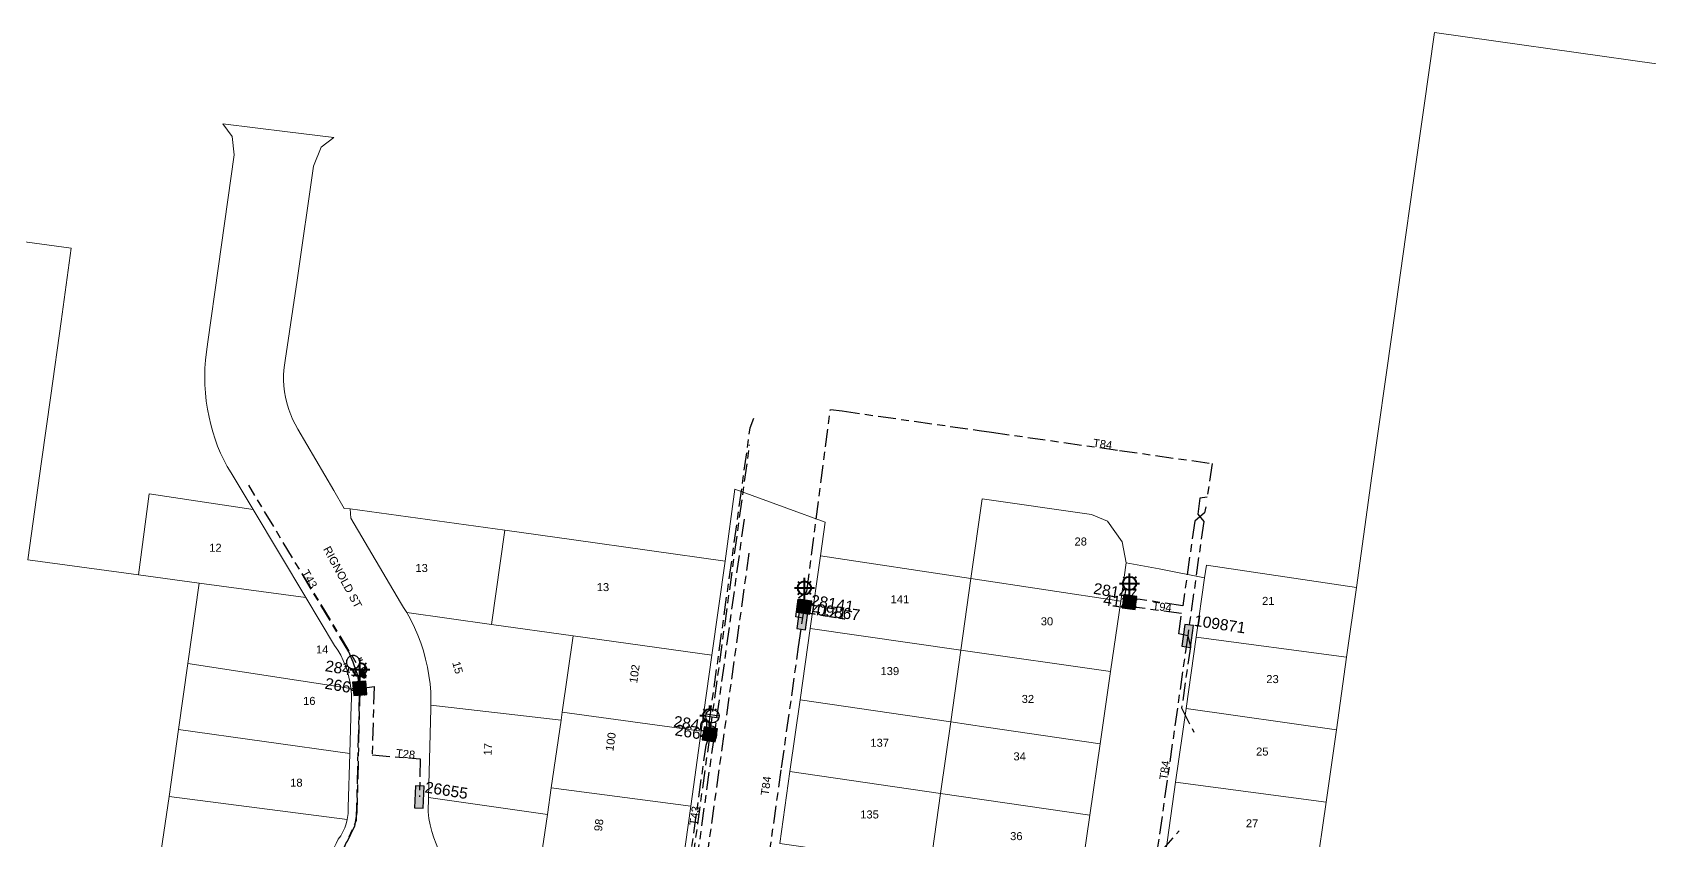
# Model space of a CAD drawing. Header units: metres. Extents: x 302360 to 303385, y 6262522 to 6263141.
# Drawn here: x 302654.9 to 303018.5, y 6262959 to 6263140.7 of the extents above; entities that cross this region are included whole.
import ezdxf
from ezdxf.enums import TextEntityAlignment as Align

# ---------------------------------------------------------------- set-up
doc = ezdxf.new("R2010")
doc.units = ezdxf.units.M
doc.linetypes.add('Cable Exist UG', pattern=[8.2, 4, -1.2, 1.8, -1.2])
doc.layers.get('0').update_dxf_attribs({"color": 6})
doc.layers.add('Cadastre Land Parcels_SP_EXT', color=9, linetype='Continuous', lineweight=5)
doc.layers.add('Cadastre Roads_SP_EXT', color=9, linetype='Continuous', lineweight=5)
for name, color, linetype in [('Equip_LV_EXT', 7, 'Continuous'), ('Equip_SL_EXT', 7, 'Continuous'), ('Equip_SP_SL_EXT', 7, 'Continuous'), ('Mains_HV_EXT', 7, 'Continuous'), ('Mains_LV_EXT', 7, 'Continuous'), ('Mains_LV_SL_EXT', 7, 'Continuous'), ('Mains_SL_EXT', 7, 'Continuous'), ('SupportsUG_SP_LV_EXT', 7, 'Continuous'), ('SupportsUG_SP_LV_SL_EXT', 7, 'Continuous')]:
    doc.layers.add(name, color=color, linetype=linetype)
doc.styles.add('COLUMN_LABEL', font='arial.ttf')
doc.styles.add('iecARIAL', font='arial.ttf', dxfattribs={"height": 2})
doc.styles.add('POLE_LABEL', font='arial.ttf')
doc.styles.get("Standard").update_dxf_attribs({"font": 'arial.ttf'})

# ---------------------------------------------------------------- blocks, each defined once
blk = doc.blocks.new('COLUMN_EXT')
blk.add_hatch(color=256).paths.add_polyline_path([(-1.49, 1.48), (-1.49, -1.49), (1.48, -1.49), (1.48, 1.48)])
blk.add_lwpolyline([(-1.49, -1.49), (1.48, -1.49), (1.48, 1.48), (-1.49, 1.48)], close=True)
for tag, height, style, flags, p in [('STRUCTURE_PLANT_NUMBER', 0.2, 'POLE_LABEL', 9, (1.81, 0.03)), ('ASSET_NUM', 2.5, 'COLUMN_LABEL', 8, (2, 2)), ('STREET_CODE', 0.2, 'COLUMN_LABEL', 9, (1.81, -0.2))]:
    blk.add_attdef(tag, text='', height=height, dxfattribs=dict(style=style, flags=flags)).set_placement(p, align=Align.MIDDLE_LEFT)
at = {"flags": 1}
blk.add_attdef('Z', (1.81, -2.35), '', height=0.2, dxfattribs=at)
at = {"flags": 9}
for tag, p in [('COLUMN_TYPE', (1.81, -0.4)), ('OWNED_BY', (1.81, -0.6)), ('STATE', (1.81, -0.8)), ('USAGE', (1.81, -1)), ('STREETNAME', (1.81, -1.6)), ('SUBURB', (1.81, -1.8)), ('LEGEND', (1.81, -1.2)), ('LOCATION', (1.81, -1.4)), ('NOTES', (1.81, -2))]:
    blk.add_attdef(tag, text='', height=0.2, dxfattribs=at).set_placement(p, align=Align.MIDDLE_LEFT)
blk = doc.blocks.new('PILLAR_EXT')
blk.add_hatch(color=256).paths.add_polyline_path([(-2.475, 0.99), (-2.475, -0.99), (2.475, -0.99), (2.475, 0.99)])
blk.add_lwpolyline([(-2.475, -0.99), (2.475, -0.99), (2.475, 0.99), (-2.475, 0.99)], close=True)
at = {"style": 'iecARIAL', "flags": 8}
blk.add_attdef('ASSET_NUM', (1.5, 3.5), '', height=2.5, dxfattribs=at)
for tag, p, flags in [('OWNED_BY', (0, -0.2), 9), ('STATE', (0, -0.4), 9), ('SUPPORT_TYPE', (0, -0.6), 9), ('STREETNAME', (0, -1.8), 9), ('SUBURB', (0, -2), 1), ('USAGE', (0, -0.8), 9), ('LEGEND', (0, -1), 9), ('LOCATION', (0, -1.2), 9), ('NOTES', (0, -1.4), 9), ('PARENT', (0, -1.6), 9)]:
    blk.add_attdef(tag, p, '', height=0.2, dxfattribs=dict(flags=flags))
blk = doc.blocks.new('SL_LANTERN_EXT')
at = {"lineweight": 40}
for p, q in [((-2.25, 4.22), (2.25, 4.22)), ((-1.46, 5.68), (-1.06, 5.28)), ((0, 1.97), (0, 6.47)), ((1.46, 5.68), (1.06, 5.28)), ((-1.46, 2.76), (-1.06, 3.16)), ((0, 0), (0, 2.72)), ((1.46, 2.76), (1.06, 3.16))]:
    blk.add_line(p, q, dxfattribs=at)
blk.add_circle((0, 4.22), 1.5, dxfattribs=at)
at = {"style": 'iecARIAL', "flags": 8}
blk.add_attdef('ASSET_NUM', (1.5, 1.5), '', height=2.5, dxfattribs=at)
for tag, p, height, flags in [('OPERATING_VOLTAGE', (0.98, -1.65), 0.2, 9), ('ORIENTATION', (0.98, -1.85), 0.2, 9), ('OWNED_BY', (0.98, -2.05), 0.2, 9), ('STATE', (0.98, -2.25), 0.2, 9), ('CONSTRUCTED_VOLTAGE', (0.98, -0.65), 0.2, 9), ('CONTROL_TYPE', (0.98, -0.85), 0.2, 9), ('LANTERN_PURPOSE', (0.98, -1.05), 0.2, 9), ('LANTERN_TYPE', (0.98, -1.25), 0.2, 9), ('NO_PHASES', (0.98, -1.45), 0.2, 9), ('USAGE', (0.98, -2.45), 0.2, 9), ('CEXIST', (0.98, -2.65), 0.2, 9), ('CNEW', (0.98, -2.85), 0.2, 9), ('CNUMBER', (0.98, -3.05), 0.2, 9), ('CREMOVE', (0.98, -3.25), 0.2, 9), ('CREPLACE', (0.98, -3.45), 0.2, 9), ('LKINGHEIGHT', (0.98, -3.65), 0.2, 9), ('LNUMBER', (2.18, -3.25), 2.5, 8), ('LBRACKET', (0.98, -3.85), 0.2, 9), ('LBRACKETVOCAB', (0.98, -4.05), 0.2, 9), ('LCATEGORY', (0.98, -4.25), 0.2, 9), ('LCHARGE1', (0.98, -4.45), 0.2, 9), ('LCHARGE1PERCENT', (0.98, -4.65), 0.2, 9), ('LCHARGE2', (0.98, -4.85), 0.2, 9), ('LCHARGE2PERCENT', (0.98, -5.05), 0.2, 9), ('LCHARGE3', (0.98, -5.25), 0.2, 9), ('LCHARGE3PERCENT', (0.98, -5.45), 0.2, 9), ('LEXIST', (0.98, -5.65), 0.2, 9), ('LLAMP', (0.98, -5.85), 0.2, 9), ('LLAMPVOCAB', (0.98, -6.05), 0.2, 9), ('LMAST', (0.98, -6.25), 0.2, 9), ('LMASTVOCAB', (0.98, -6.45), 0.2, 9), ('LNEW', (0.98, -6.65), 0.2, 9), ('LANTNUMBER', (0.98, -6.85), 0.2, 9), ('LOUTREACH', (0.98, -7.25), 0.2, 9), ('LOUTREACHVOCAB', (0.98, -7.45), 0.2, 9), ('STREETNAME', (0.98, -9.25), 0.2, 9), ('SUBURB', (0.98, -9.45), 0.2, 1), ('LRATECODE', (0.98, -7.65), 0.2, 9), ('LREMOVE', (0.98, -7.85), 0.2, 9), ('LREPLACE', (0.98, -8.05), 0.2, 9), ('LTYPE', (0.98, -8.25), 0.2, 9), ('LTYPEVOCAB', (0.98, -8.45), 0.2, 9), ('LEGEND', (0.98, -8.65), 0.2, 9), ('LOCATION', (0.98, -8.85), 0.2, 9), ('NOTES', (0.98, -9.05), 0.2, 9)]:
    blk.add_attdef(tag, p, '', height=height, dxfattribs=dict(flags=flags))
blk = doc.blocks.new('SL_STJ_EXT')
h = blk.add_hatch(color=256)
edge = h.paths.add_edge_path()
edge.add_ellipse((-0.59, 0.13), major_axis=(0.226, 0.226), ratio=1, start_angle=45, end_angle=135)
edge.add_line((-0.91, 0.13), (-0.91, -0.13))
edge.add_ellipse((-0.59, -0.13), major_axis=(0.226, 0.226), ratio=1, start_angle=135, end_angle=225)
edge.add_line((-0.59, -0.45), (0.59, -0.45))
edge.add_ellipse((0.59, -0.13), major_axis=(-0.226, 0.226), ratio=1, start_angle=135, end_angle=225)
edge.add_line((0.91, -0.13), (0.91, 0.13))
edge.add_ellipse((0.59, 0.13), major_axis=(-0.226, 0.226), ratio=1, start_angle=225, end_angle=315)
edge.add_line((0.59, 0.45), (-0.59, 0.45))
blk.add_lwpolyline([(-0.91, 0.13), (-0.91, -0.13, 0.414214), (-0.59, -0.45), (0.59, -0.45, 0.414214), (0.91, -0.13), (0.91, 0.13, 0.414214), (0.59, 0.45), (-0.59, 0.45, 0.414214)], format="xyb", close=True)
at = {"flags": 1}
blk.add_attdef('Z', (0, 0), '', height=0.2, dxfattribs=at)
at = {"flags": 9}
for tag, p in [('ORIENTATION', (0, 0)), ('USAGE', (0, -0.2)), ('LEGEND', (0, -0.4)), ('NOTES', (0, -0.6))]:
    blk.add_attdef(tag, text='', height=0.2, dxfattribs=at).set_placement(p, align=Align.MIDDLE_LEFT)
blk = doc.blocks.new('LV_UG_LINKS_CLOSED_EXT')
blk.add_wipeout([(-1.06, 1.06), (-1.18, 0.92), (-1.29, 0.76), (-1.37, 0.59), (-1.43, 0.42), (-1.48, 0.23), (-1.49, 0.05), (-1.49, -0.14), (-1.46, -0.33), (-1.41, -0.51), (-1.33, -0.68), (-1.24, -0.84), (-1.12, -0.99), (-0.99, -1.12), (-0.84, -1.24), (-0.68, -1.33), (-0.51, -1.41), (-0.33, -1.46), (-0.14, -1.49), (0.05, -1.49), (0.23, -1.48), (0.42, -1.43), (0.59, -1.37), (0.76, -1.29), (0.92, -1.18), (1.06, -1.06), (1.18, -0.92), (1.29, -0.76), (1.37, -0.59), (1.43, -0.42), (1.48, -0.23), (1.49, -0.05), (1.49, 0.14), (1.46, 0.33), (1.41, 0.51), (1.33, 0.68), (1.24, 0.84), (1.12, 0.99), (0.99, 1.12), (0.84, 1.24), (0.68, 1.33), (0.51, 1.41), (0.33, 1.46), (0.14, 1.49), (-0.05, 1.49), (-0.23, 1.48), (-0.42, 1.43), (-0.59, 1.37), (-0.76, 1.29), (-0.92, 1.18)])
for p, q in [((-0.25, -1.48), (-0.25, 1.48)), ((0.25, -1.48), (0.25, 1.48))]:
    blk.add_line(p, q)
blk.add_circle((0, 0), 1.5)
at = {"flags": 9}
for tag, p in [('ACTUAL_STATUS', (0, 0)), ('CONSTRUCTED_VOLTAGE', (0, -0.2)), ('OPERATING_VOLTAGE', (0, -0.6)), ('ORIENTATION', (0, -0.8)), ('STATE', (0, -1)), ('SWITCH_TYPE', (0, -1.2)), ('NO_PHASES', (0, -0.4)), ('USAGE', (0, -1.4)), ('NOTES', (0, -1.6))]:
    blk.add_attdef(tag, text='', height=0.2, dxfattribs=at).set_placement(p, align=Align.MIDDLE_LEFT)
at = {"flags": 1}
blk.add_attdef('Z', (0, 0), '', height=0.2, dxfattribs=at)
blk = doc.blocks.new('LV_UG_LINKS_OPEN_EXT')
for p, q in [((-0.25, 1.47), (-0.25, 2.22)), ((0.25, 1.47), (0.25, 2.22)), ((-0.25, -1.47), (-0.25, -2.22)), ((0.25, -1.47), (0.25, -2.22))]:
    blk.add_line(p, q)
at = {"flags": 9}
for tag, p in [('ACTUAL_STATUS', (0, 0)), ('CONSTRUCTED_VOLTAGE', (0, -0.2)), ('OPERATING_VOLTAGE', (0, -0.6)), ('ORIENTATION', (0, -0.8)), ('STATE', (0, -1)), ('SWITCH_TYPE', (0, -1.2)), ('NO_PHASES', (0, -0.4)), ('USAGE', (0, -1.4)), ('NOTES', (0, -1.6))]:
    blk.add_attdef(tag, text='', height=0.2, dxfattribs=at).set_placement(p, align=Align.MIDDLE_LEFT)
at = {"flags": 1}
blk.add_attdef('Z', (0, 0), '', height=0.2, dxfattribs=at)
blk.add_wipeout([(-0.25, 1.47), (-0.43, 1.43), (-0.61, 1.36), (-0.77, 1.28), (-0.93, 1.17), (-1.07, 1.05), (-1.19, 0.9), (-1.29, 0.75), (-1.38, 0.58), (-1.44, 0.4), (-1.48, 0.22), (-1.49, 0.03), (-1.49, -0.16), (-1.45, -0.34), (-1.4, -0.52), (-1.32, -0.69), (-1.23, -0.85), (-1.11, -1), (-0.98, -1.13), (-0.83, -1.24), (-0.66, -1.34), (-0.49, -1.41), (-0.31, -1.46), (-0.13, -1.49), (0.06, -1.49), (0.25, -1.47), (0.43, -1.43), (0.61, -1.36), (0.77, -1.28), (0.93, -1.17), (1.07, -1.05), (1.19, -0.9), (1.29, -0.75), (1.38, -0.58), (1.44, -0.4), (1.48, -0.22), (1.49, -0.03), (1.49, 0.16), (1.45, 0.34), (1.4, 0.52), (1.32, 0.69), (1.23, 0.85), (1.11, 1), (0.98, 1.13), (0.83, 1.24), (0.66, 1.34), (0.49, 1.41), (0.31, 1.46), (0.13, 1.49), (-0.06, 1.49)])
blk.add_lwpolyline([(0, -1.49, 1), (0, 1.49, 1)], format="xyb", close=True)

msp = doc.modelspace()

# ---------------------------------------------------------------- linework, layer by layer
at = {"layer": 'Cadastre Land Parcels_SP_EXT', "linetype": 'Continuous'}
for points in [[(303020.07, 6263133.63), (303002, 6263136.18), (302983.97, 6263138.72), (302983.97, 6263138.72), (302970.17, 6263140.7), (302967.79, 6263123.74), (302965.4, 6263106.9), (302963.06, 6263090.35), (302960.68, 6263073.21), (302956.1, 6263040.98), (302952.59, 6263015.93), (302950.39, 6263000.25), (302948.1, 6262983.92), (302945.81, 6262967.68), (302943.5, 6262951.63), (302941.32, 6262936.27), (302938.95, 6262919.64), (302934.01, 6262884.99), (302932.79, 6262876.38), (302928.64, 6262847.27), (303051.89, 6262829.6)], [(302589.17, 6262888.55), (302688.46, 6262874.87), (302693.49, 6262909.57), (302698.77, 6262945.79), (302700.01, 6262954.51), (302683.86, 6262956.79), (302685.61, 6262968.94), (302687.74, 6262983.96), (302689.84, 6262998.81), (302692.38, 6263016.88), (302678.71, 6263018.74), (302653.86, 6263022.14), (302656.93, 6263044.22), (302659.02, 6263059.07), (302661.32, 6263075.73), (302663.57, 6263092.16), (302655.33, 6263093.3), (302643.6, 6263094.88)]]:
    msp.add_lwpolyline(points, dxfattribs=at)
for points in [[(302704.5, 6263033.45), (302681.13, 6263036.92), (302678.71, 6263018.74), (302692.38, 6263016.88), (302716.37, 6263013.66), (302704.5, 6263033.45)], [(302761.08, 6263028.76), (302726.3, 6263033.61), (302726.44, 6263031.51), (302737.61, 6263012.52), (302738.35, 6263011.4), (302739.06, 6263010.25), (302758.1, 6263007.61), (302761.08, 6263028.76)], [(302896.66, 6263030.8), (302893.03, 6263032.33), (302868.47, 6263035.85), (302865.93, 6263017.93), (302899.6, 6263012.84), (302900.84, 6263021.47), (302899.95, 6263026.16), (302896.66, 6263030.8)], [(302776.64, 6263026.58), (302761.08, 6263028.76), (302758.1, 6263007.61), (302776.48, 6263005.06), (302807.66, 6263000.68), (302810.65, 6263021.84), (302776.64, 6263026.58)], [(302865.93, 6263017.93), (302832.08, 6263023.05), (302829.79, 6263006.68), (302863.65, 6263001.83), (302865.93, 6263017.93)], [(302952.59, 6263015.93), (302918.88, 6263020.92), (302918.48, 6263018.1), (302916.59, 6263004.76), (302950.39, 6263000.25), (302952.59, 6263015.93)], [(302716.37, 6263013.66), (302692.38, 6263016.88), (302689.84, 6262998.81), (302726.47, 6262993.17), (302726.31, 6262994.46), (302726.05, 6262995.75), (302725.7, 6262997.02), (302725.28, 6262998.27), (302724.77, 6262999.48), (302724.19, 6263000.66), (302723.53, 6263001.8), (302722.8, 6263002.89), (302716.37, 6263013.66)], [(302899.6, 6263012.84), (302865.93, 6263017.93), (302863.65, 6263001.83), (302897.31, 6262997.01), (302899.6, 6263012.84)], [(302758.1, 6263007.61), (302739.06, 6263010.25), (302739.96, 6263008.6), (302740.8, 6263006.91), (302741.55, 6263005.19), (302742.22, 6263003.43), (302742.8, 6263001.64), (302743.3, 6262999.82), (302743.72, 6262997.99), (302744.04, 6262996.13), (302744.28, 6262994.26), (302744.43, 6262992.39), (302744.49, 6262990.5), (302744.47, 6262989.47), (302773.76, 6262986.07), (302774.01, 6262987.85), (302776.48, 6263005.06), (302758.1, 6263007.61)], [(302807.66, 6263000.68), (302776.48, 6263005.06), (302774.01, 6262987.85), (302805.29, 6262983.63), (302807.66, 6263000.68)], [(302863.65, 6263001.83), (302829.79, 6263006.68), (302827.5, 6262990.64), (302861.37, 6262985.67), (302863.65, 6263001.83)], [(302950.39, 6263000.25), (302916.59, 6263004.76), (302914.29, 6262988.7), (302948.1, 6262983.92), (302950.39, 6263000.25)], [(302897.31, 6262997.01), (302863.65, 6263001.83), (302861.37, 6262985.67), (302869.35, 6262984.5), (302894.96, 6262980.74), (302897.31, 6262997.01)], [(302726.47, 6262993.17), (302689.84, 6262998.81), (302687.74, 6262983.96), (302726.26, 6262978.55), (302726.56, 6262989.46), (302726.62, 6262990.69), (302726.6, 6262991.93), (302726.47, 6262993.17)], [(302773.76, 6262986.07), (302744.47, 6262989.47), (302744.46, 6262988.68), (302743.91, 6262968.67), (302770.68, 6262964.89), (302771.54, 6262970.85), (302773.76, 6262986.07)], [(302861.37, 6262985.67), (302827.5, 6262990.64), (302825.23, 6262974.5), (302859.09, 6262969.57), (302861.37, 6262985.67)], [(302805.29, 6262983.63), (302774.01, 6262987.85), (302773.76, 6262986.07), (302771.54, 6262970.85), (302802.92, 6262966.77), (302805.29, 6262983.63)], [(302894.96, 6262980.74), (302869.35, 6262984.5), (302861.37, 6262985.67), (302859.09, 6262969.57), (302892.65, 6262964.69), (302894.96, 6262980.74)], [(302948.1, 6262983.92), (302914.29, 6262988.7), (302911.95, 6262972.16), (302945.81, 6262967.68), (302948.1, 6262983.92)], [(302726.26, 6262978.55), (302687.74, 6262983.96), (302685.61, 6262968.94), (302725.64, 6262963.73), (302725.84, 6262965.08), (302725.9, 6262966.44), (302726.26, 6262978.55)], [(302859.09, 6262969.57), (302825.23, 6262974.5), (302822.94, 6262958.37), (302856.82, 6262953.49), (302859.09, 6262969.57)], [(302945.81, 6262967.68), (302911.95, 6262972.16), (302909.73, 6262956.51), (302943.5, 6262951.63), (302945.81, 6262967.68)], [(302725.64, 6262963.73), (302685.61, 6262968.94), (302683.86, 6262956.79), (302700.01, 6262954.51), (302698.77, 6262945.79), (302721.93, 6262950.36), (302721.81, 6262951.38), (302721.78, 6262952.41), (302721.82, 6262953.44), (302721.94, 6262954.46), (302722.14, 6262955.47), (302722.4, 6262956.47), (302722.75, 6262957.44), (302723.16, 6262958.38), (302723.64, 6262959.29), (302724.2, 6262960.1), (302724.68, 6262960.96), (302725.09, 6262961.85), (302725.41, 6262962.78), (302725.64, 6262963.73)], [(302770.68, 6262964.89), (302743.91, 6262968.67), (302743.85, 6262965.45), (302744.03, 6262963.98), (302744.3, 6262962.52), (302744.67, 6262961.07), (302745.13, 6262959.66), (302745.68, 6262958.28), (302746.05, 6262957.34), (302746.34, 6262956.38), (302746.56, 6262955.4), (302746.71, 6262954.41), (302746.77, 6262953.41), (302746.76, 6262952.4), (302746.68, 6262951.4), (302746.51, 6262950.41), (302746.27, 6262949.44), (302745.96, 6262948.48), (302745.59, 6262947.56), (302766.88, 6262938.74), (302768.98, 6262953.28), (302770.68, 6262964.89)], [(302802.92, 6262966.77), (302771.54, 6262970.85), (302770.68, 6262964.89), (302768.98, 6262953.28), (302800.46, 6262949.15), (302802.92, 6262966.77)], [(302892.65, 6262964.69), (302859.09, 6262969.57), (302856.82, 6262953.49), (302890.36, 6262948.66), (302892.65, 6262964.69)]]:
    msp.add_lwpolyline(points, close=True, dxfattribs=at)
at = {"layer": 'Cadastre Roads_SP_EXT', "linetype": 'Continuous'}
for points in [[(302745.68, 6262958.28), (302745.13, 6262959.66), (302744.67, 6262961.07), (302744.3, 6262962.52), (302744.03, 6262963.98), (302743.85, 6262965.45), (302743.91, 6262968.67), (302744.46, 6262988.68), (302744.47, 6262989.47), (302744.49, 6262990.5), (302744.43, 6262992.39), (302744.28, 6262994.26), (302744.04, 6262996.13), (302743.72, 6262997.99), (302743.3, 6262999.82), (302742.8, 6263001.64), (302742.22, 6263003.43), (302741.55, 6263005.19), (302740.8, 6263006.91), (302739.96, 6263008.6), (302739.06, 6263010.25), (302738.35, 6263011.4), (302737.61, 6263012.52), (302726.44, 6263031.51), (302726.3, 6263033.61), (302724.99, 6263033.68), (302722.63, 6263037.72), (302714.55, 6263051.49), (302713.93, 6263052.61), (302713.37, 6263053.76), (302712.88, 6263054.95), (302712.83, 6263055.09), (302712.45, 6263056.16), (302712.1, 6263057.39), (302711.79, 6263058.65), (302711.56, 6263059.92), (302711.4, 6263061.22), (302711.34, 6263062.53), (302711.32, 6263063.64), (302711.39, 6263064.75), (302711.53, 6263065.85), (302711.74, 6263066.94), (302714.39, 6263085), (302718.1, 6263110.58), (302719.82, 6263114.91), (302722.68, 6263117.07), (302722.68, 6263117.07), (302712.27, 6263118.35), (302697.71, 6263120.14), (302699.77, 6263117.28), (302700.25, 6263113.19), (302696.65, 6263087.61), (302694.35, 6263071.14), (302694.01, 6263068.85), (302693.8, 6263067.02), (302693.66, 6263065.18), (302693.62, 6263063.33), (302693.65, 6263061.48), (302693.76, 6263059.64), (302693.96, 6263057.8), (302694.24, 6263055.97), (302694.59, 6263054.17), (302694.97, 6263052.51), (302695.42, 6263050.88), (302695.93, 6263049.27), (302696.52, 6263047.69), (302697.18, 6263046.13), (302697.9, 6263044.61), (302698.69, 6263043.11), (302699.54, 6263041.65), (302701.79, 6263037.9), (302704.5, 6263033.45), (302716.37, 6263013.66), (302722.8, 6263002.89), (302723.53, 6263001.8), (302724.19, 6263000.66), (302724.77, 6262999.48), (302725.28, 6262998.27), (302725.7, 6262997.02), (302726.05, 6262995.75), (302726.31, 6262994.46), (302726.47, 6262993.17), (302726.6, 6262991.93), (302726.62, 6262990.69), (302726.56, 6262989.46), (302726.26, 6262978.55), (302725.9, 6262966.44), (302725.84, 6262965.08), (302725.64, 6262963.73), (302725.41, 6262962.78), (302725.09, 6262961.85), (302724.68, 6262960.96), (302724.2, 6262960.1), (302723.64, 6262959.29), (302723.16, 6262958.38)], [(302822.94, 6262958.37), (302825.23, 6262974.5), (302827.5, 6262990.64), (302829.79, 6263006.68), (302832.08, 6263023.05), (302833.13, 6263030.58), (302833.13, 6263030.58), (302824.52, 6263033.73), (302812.84, 6263038), (302810.65, 6263021.84), (302807.66, 6263000.68), (302805.29, 6262983.63), (302802.92, 6262966.77), (302800.46, 6262949.15)], [(302909.73, 6262956.51), (302911.95, 6262972.16), (302914.29, 6262988.7), (302916.59, 6263004.76), (302918.48, 6263018.1), (302918.48, 6263018.1), (302908.22, 6263020.06), (302900.84, 6263021.47), (302899.6, 6263012.84), (302897.31, 6262997.01), (302894.96, 6262980.74), (302892.65, 6262964.69), (302890.36, 6262948.66)]]:
    msp.add_lwpolyline(points, dxfattribs=at)
at = {"layer": 'Mains_LV_EXT', "linetype": 'Cable Exist UG'}
for points in [[(302828.09, 6263009), (302826.52, 6263009.33), (302827.13, 6263013.57), (302827.13, 6263013.57), (302828.99, 6263015.03), (302834.33, 6263055.95), (302836.93, 6263055.59), (302836.93, 6263055.59), (302867.74, 6263051.2), (302870.57, 6263050.8)], [(302870.57, 6263050.8), (302899.32, 6263046.71), (302920.16, 6263043.78), (302919.05, 6263036.19), (302917.43, 6263036.01), (302917.43, 6263036.01), (302916.91, 6263032.39), (302916.91, 6263032.39), (302918.27, 6263030.75), (302914.66, 6263005.03)], [(302828.1, 6263009.06), (302828.46, 6263011.59)], [(302914.66, 6263005.03), (302912.68, 6263005.48), (302913.24, 6263010.02), (302903.16, 6263011.42), (302901.59, 6263012.61)], [(302816.38, 6262926.11), (302818.34, 6262939.48), (302818.34, 6262939.48), (302816.57, 6262941.77), (302816.91, 6262944.09), (302816.91, 6262944.09), (302819.16, 6262945.68), (302820.43, 6262954.74), (302820.43, 6262954.74), (302823.33, 6262975.34), (302823.33, 6262975.34), (302827.18, 6263002.57), (302827.18, 6263002.57), (302828.1, 6263009.05)], [(302914.66, 6263005.03), (302905.59, 6262941.21)], [(302914.66, 6263005.03), (302915.27, 6263002.59), (302915.27, 6263002.59), (302913.29, 6262988.82), (302916.04, 6262983.41)], [(302728.48, 6262993.23), (302727.85, 6262965.3), (302727.33, 6262962.23), (302725.06, 6262957.7), (302724.18, 6262954.19), (302724.25, 6262950.46), (302725.78, 6262946.47)], [(302728.48, 6262993.23), (302731.72, 6262993.67), (302731.26, 6262978.27), (302742.1, 6262977.35), (302741.88, 6262968.82)], [(302807.2, 6262982.87), (302800.65, 6262935.41), (302794.99, 6262934.76)], [(302892.33, 6262948.37), (302907.21, 6262945.8), (302907.21, 6262945.8), (302908.74, 6262956.65), (302912.75, 6262961.2)]]:
    msp.add_lwpolyline(points, dxfattribs=at)
at = {"layer": 'Mains_LV_SL_EXT', "linetype": 'Cable Exist UG'}
msp.add_lwpolyline([(302918.72, 6263034), (302918.48, 6263032.72), (302916.25, 6263030.82), (302913.57, 6263011.8), (302903.43, 6263013.26), (302901.59, 6263012.62)], dxfattribs=at)
at = {"layer": 'Mains_SL_EXT', "linetype": 'Cable Exist UG'}
for points in [[(302730.33, 6262942.56), (302724.8, 6262947.95), (302723.94, 6262955.15), (302727.75, 6262963.53), (302728.48, 6262993.23)], [(302791.39, 6262939.9), (302800.22, 6262936.3), (302806.36, 6262980.47), (302807.2, 6262982.87)]]:
    msp.add_lwpolyline(points, dxfattribs=at)

# ---------------------------------------------------------------- block references
at = {"layer": 'Equip_SL_EXT', "rotation": 300.1744299300519}
msp.add_blockref('SL_STJ_EXT', (302729.19, 6262996.47), dxfattribs=at)
at = {"layer": 'Equip_SP_SL_EXT'}
ref = msp.add_blockref('SL_LANTERN_EXT', (302901.59, 6263012.61), dxfattribs=at)
ref.add_attrib('ASSET_NUM', '28147', dxfattribs={"layer": '0', "height": 2.5, "rotation": 350.2927, "style": 'iecARIAL'}).set_placement((302903.09, 6263014.12), align=Align.MIDDLE_RIGHT)
ref = msp.add_blockref('SL_LANTERN_EXT', (302828.46, 6263011.59), dxfattribs=at)
ref.add_attrib('ASSET_NUM', '28141', dxfattribs={"layer": '0', "height": 2.5, "rotation": 350.7345, "style": 'iecARIAL'}).set_placement((302829.96, 6263013.09), align=Align.MIDDLE_LEFT)
ref = msp.add_blockref('SL_LANTERN_EXT', (302728.48, 6262993.23), dxfattribs=at)
ref.add_attrib('ASSET_NUM', '28411', dxfattribs={"layer": '0', "height": 2.5, "rotation": 350.1328, "style": 'iecARIAL'}).set_placement((302729.98, 6262994.73), align=Align.BOTTOM_RIGHT)
ref = msp.add_blockref('SL_LANTERN_EXT', (302807.2, 6262982.87), dxfattribs=at)
ref.add_attrib('ASSET_NUM', '28405', dxfattribs={"layer": '0', "height": 2.5, "rotation": 351.1762, "style": 'iecARIAL'}).set_placement((302808.7, 6262984.37), align=Align.MIDDLE_RIGHT)
at = {"layer": 'SupportsUG_SP_LV_EXT'}
ref = msp.add_blockref('PILLAR_EXT', (302828.09, 6263008.98), dxfattribs=dict(at, rotation=261.9714212287976))
ref.add_attrib('ASSET_NUM', '109867', dxfattribs={"layer": '0', "height": 2.5, "rotation": 352.2744, "style": 'iecARIAL'}).set_placement((302829.59, 6263012.48), align=Align.TOP_LEFT)
ref = msp.add_blockref('PILLAR_EXT', (302914.66, 6263005.03), dxfattribs=dict(at, rotation=261.9112493434223))
ref.add_attrib('ASSET_NUM', '109871', dxfattribs={"layer": '0', "height": 2.5, "rotation": 351.4661, "style": 'iecARIAL'}).set_placement((302916.16, 6263008.53), align=Align.MIDDLE_LEFT)
ref = msp.add_blockref('PILLAR_EXT', (302741.88, 6262968.82), dxfattribs=dict(at, rotation=87.32513417566108))
ref.add_attrib('ASSET_NUM', '26655', dxfattribs={"layer": '0', "height": 2.5, "rotation": 350.934, "style": 'iecARIAL'}).set_placement((302743.38, 6262972.32), align=Align.TOP_LEFT)
at = {"layer": 'SupportsUG_SP_LV_SL_EXT'}
ref = msp.add_blockref('COLUMN_EXT', (302828.46, 6263011.59), dxfattribs=dict(at, rotation=80.97157790175062))
ref.add_attrib('ASSET_NUM', '4121', dxfattribs={"layer": '0', "height": 2.5, "rotation": 350.9357, "style": 'COLUMN_LABEL'}).set_placement((302830.46, 6263012.34), align=Align.TOP_LEFT)
ref = msp.add_blockref('COLUMN_EXT', (302901.59, 6263012.61), dxfattribs=dict(at, rotation=262.0359553917747))
ref.add_attrib('ASSET_NUM', '4127', dxfattribs={"layer": '0', "height": 2.5, "rotation": 352.0722, "style": 'COLUMN_LABEL'}).set_placement((302903.59, 6263013.37), align=Align.TOP_RIGHT)
ref = msp.add_blockref('COLUMN_EXT', (302728.48, 6262993.23), dxfattribs=dict(at, rotation=274.557423247775))
ref.add_attrib('ASSET_NUM', '26644', dxfattribs={"layer": '0', "height": 2.5, "rotation": 350.1328, "style": 'COLUMN_LABEL'}).set_placement((302730.48, 6262993.98), align=Align.TOP_RIGHT)
ref = msp.add_blockref('COLUMN_EXT', (302807.2, 6262982.87), dxfattribs=dict(at, rotation=260.8427353145988))
ref.add_attrib('ASSET_NUM', '26649', dxfattribs={"layer": '0', "height": 2.5, "rotation": 350.879, "style": 'COLUMN_LABEL'}).set_placement((302809.2, 6262983.62), align=Align.TOP_RIGHT)

# ---------------------------------------------------------------- texts
at = {"layer": 'Cadastre Land Parcels_SP_EXT'}
for s, p in [('12', (302694.62, 6263023.93)), ('28', (302889.21, 6263025.34)), ('13', (302740.99, 6263019.38)), ('13', (302781.77, 6263015.09)), ('141', (302847.86, 6263012.37)), ('21', (302931.39, 6263011.99)), ('30', (302881.62, 6263007.4)), ('14', (302718.64, 6263001.07)), ('139', (302845.58, 6262996.21)), ('23', (302932.34, 6262994.41)), ('16', (302715.73, 6262989.51)), ('32', (302877.33, 6262989.95)), ('137', (302843.3, 6262980.1)), ('34', (302875.48, 6262977.04)), ('25', (302930.04, 6262978.12)), ('18', (302712.83, 6262971.12)), ('135', (302841.02, 6262963.98)), ('27', (302927.75, 6262961.99)), ('36', (302874.73, 6262959.11))]:
    msp.add_text(s, height=1.8, dxfattribs=at).set_placement(p)
for s, rotation, p in [('15', 285.9259, (302749.26, 6262999.01)), ('102', 82.0814, (302790.86, 6262994.31)), ('100', 81.9942, (302785.5, 6262979.03)), ('17', 88.4019, (302758.14, 6262978.11)), ('98', 82.0517, (302782.92, 6262960.99))]:
    msp.add_text(s, height=1.8, rotation=rotation, dxfattribs=at).set_placement(p)
at = {"layer": 'Cadastre Roads_SP_EXT'}
msp.add_text('RIGNOLD ST', height=1.8, rotation=298.2789, dxfattribs=at).set_placement((302720.2, 6263024.56))
at = {"layer": 'Mains_LV_EXT'}
for s, rotation, p in [('T84', 351.9072, (302893.27, 6263047.57)), ('T43', 299.8602, (302715.33, 6263019.26)), ('T94', 352.9736, (302906.66, 6263010.93)), ('T28', 354.0381, (302736.54, 6262977.82)), ('T84', 81.9112, (302910.04, 6262972.54)), ('T84', 81.9189, (302820.41, 6262969.05)), ('T43', 82.1429, (302804.36, 6262962.3))]:
    msp.add_text(s, height=1.8, rotation=rotation, dxfattribs=at).set_placement(p)

# ---------------------------------------------------------------- next in the draw order: block references
at = {"layer": 'Equip_LV_EXT'}
for name, p, rotation in [('LV_UG_LINKS_OPEN_EXT', (302726.99, 6262999.13), 111.3459571554898), ('LV_UG_LINKS_CLOSED_EXT', (302807.77, 6262986.98), 81.30271109109792)]:
    msp.add_blockref(name, p, dxfattribs=dict(at, rotation=rotation))

# ---------------------------------------------------------------- next in the draw order: linework, layer by layer
at = {"layer": 'Mains_HV_EXT', "linetype": 'Cable Exist UG'}
for points in [[(302814.91, 6263031.25), (302801.79, 6262936.76), (302796.51, 6262935.77), (302794.81, 6262934.65)], [(302816, 6263023.65), (302803.44, 6262933.16), (302796.59, 6262934.07), (302794.99, 6262934.76)]]:
    msp.add_lwpolyline(points, dxfattribs=at)
at = {"layer": 'Mains_LV_EXT', "linetype": 'Cable Exist UG'}
for points in [[(302807.2, 6262982.87), (302816.16, 6263047.99)], [(302726.99, 6262999.13), (302726.02, 6263001.47), (302703.53, 6263038.9)], [(302728.48, 6262993.23), (302728.02, 6262996.13), (302726.99, 6262999.13)]]:
    msp.add_lwpolyline(points, dxfattribs=at)
at = {"layer": 'Mains_SL_EXT', "linetype": 'Cable Exist UG'}
for points in [[(302807.2, 6262982.87), (302807.05, 6262985.39), (302816.28, 6263051.78), (302817.11, 6263053.97)], [(302715.46, 6263019.05), (302729.19, 6262996.47)]]:
    msp.add_lwpolyline(points, dxfattribs=at)

doc.saveas('drawing.dxf')
